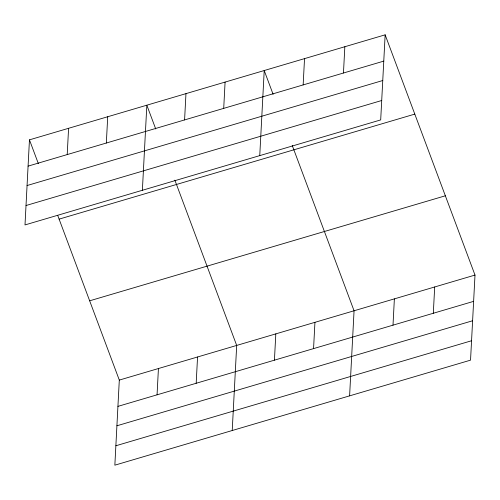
<?xml version="1.0" encoding="UTF-8"?>
<svg xmlns="http://www.w3.org/2000/svg" width="500" height="500" viewBox="0 0 500 500"><rect width="100%" height="100%" fill="white"/><g stroke="black" fill="none" stroke-linecap="round" stroke-linejoin="round"><path stroke-width="0.75" d="M29.456 139.85L25 224.931L380.694 119.913L385.15 34.825L29.456 139.85L38.356 163.631M67.206 154.581L68.587 128.294M106.331 143.031L107.713 116.744M57.763 215.525L119.306 380.087L114.85 465.175L470.544 360.15L475 275.069L385.15 34.825M142.381 190.275L146.838 105.194L155.731 128.975M157.056 394.825L158.431 368.537M184.587 119.925L185.963 93.637M196.181 383.269L197.556 356.987M223.713 108.375L225.087 82.088M232.225 430.513L236.688 345.431L174.869 180.15M259.756 155.619L264.219 70.537L273.113 94.319M274.431 360.169L275.812 333.881M303.15 84.919L304.531 58.631M313.562 348.612L314.938 322.331M343.462 73.012L344.837 46.731M349.606 395.856L354.062 310.775L292.25 145.488M393 325.163L394.375 298.875M433.312 313.256L434.688 286.975M28.081 166.131L383.775 61.112M27.062 185.538L382.756 80.519M26.019 205.525L381.712 100.506M59.106 219.131L414.8 114.106M89.656 300.812L445.35 195.787M119.306 380.087L475 275.069M117.931 406.375L473.625 301.356M116.912 425.781L472.606 320.756M115.862 445.769L471.556 340.75"/></g></svg>
